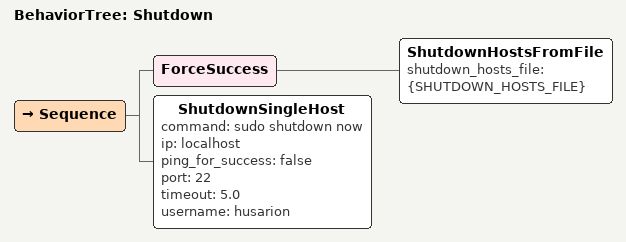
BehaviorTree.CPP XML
<?xml version="1.0" encoding="UTF-8"?>
<root BTCPP_format="4">
  <BehaviorTree ID="Shutdown">
    <Sequence>
      <ForceSuccess>
        <ShutdownHostsFromFile shutdown_hosts_file="{SHUTDOWN_HOSTS_FILE}"/>
      </ForceSuccess>
      <ShutdownSingleHost command="sudo shutdown now"
                          ip="localhost"
                          ping_for_success="false"
                          port="22"
                          timeout="5.0"
                          username="husarion"/>
    </Sequence>
  </BehaviorTree>

</root>
